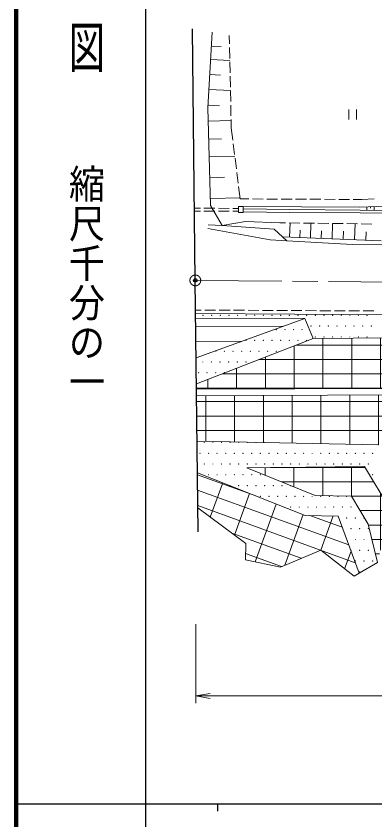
# Model space of a CAD drawing. Units: millimetres, scale not verified. Extents: x 40000 to 680000, y 20000 to 380000.
# Drawn here: x 40000 to 89850, y 202759 to 314587 of the extents above; entities that cross this region are included whole.
import ezdxf
from ezdxf.enums import TextEntityAlignment as Align

# ---------------------------------------------------------------- set-up
doc = ezdxf.new("R2010")
doc.units = ezdxf.units.MM
doc.header["$LTSCALE"] = 1000
doc.header["$PDMODE"] = 32
doc.header["$PDSIZE"] = 500
doc.linetypes.add('CHAIN', pattern=[18.5, 12, -1.5, 3.5, -1.5])
for name, color, linetype, lineweight in [('M-BMK', 2, 'CHAIN', 13), ('M-BMK-OTRS', 5, 'Continuous', 25), ('M-STR-HTXT', 7, 'Continuous', 13), ('M-TTL', 2, 'Continuous', 140), ('M-TTL-BAND', 7, 'Continuous', 25), ('M-WORK', 1, 'Continuous', 13)]:
    doc.layers.add(name, color=color, linetype=linetype, lineweight=lineweight)
doc.layers.add('M-OTRS', color=6, linetype='Continuous')
doc.styles.add('@ＭＳ ゴシック', font='')
doc.styles.get('@ＭＳ ゴシック').set_extended_font_data('@MS Gothic')

# ---------------------------------------------------------------- blocks, each defined once
blk = doc.blocks.new('open_arrow')
at = {"color": 0, "linetype": 'Continuous', "lineweight": -2}
blk.add_lwpolyline([(7.5, 1.25), (0, 0), (7.5, -1.25)], dxfattribs=at)

msp = doc.modelspace()

# ---------------------------------------------------------------- hatches: boundary and pattern name
at = {"layer": 'M-WORK'}
h = msp.add_hatch(dxfattribs=at)
h.set_pattern_fill('USER', color=256, style=0, pattern_type=2)
h.set_pattern_definition([(0, (94632, 262801), (-0, 2000), []), (90, (94632, 262801), (-4000, 0), [])])
h.paths.add_polyline_path([(94632, 262801), (96089, 260971), (97326, 263459), (96900, 266141), (96906, 267351), (96908, 267761), (96910, 268170), (96912, 268579), (96914, 268988), (96919, 269890), (81268, 269733), (65059, 263419), (65067, 262688)])
h = msp.add_hatch(dxfattribs=at)
h.set_pattern_fill('USER', color=256, style=0, pattern_type=2)
h.set_pattern_definition([(0, (90350, 254948), (-0, 2000), []), (90, (90350, 254948), (-4000, 0), [])])
h.paths.add_polyline_path([(90350, 254948), (94401, 261907), (65078, 261734), (65147, 255453)])
h = msp.add_hatch(dxfattribs=at)
h.set_pattern_fill('USER', color=256, style=0, pattern_type=2)
h.set_pattern_definition([(0, (86605, 247785), (-0, 2000), []), (90, (86605, 247785), (-4000, 0), [])])
h.paths.add_polyline_path([(86605, 247785), (88897, 243922), (90202, 238594), (91987, 246000), (88390, 251914), (72060, 251755), (81544, 247892)])
h = msp.add_hatch(dxfattribs=at)
h.set_pattern_fill('USER', color=256, style=0, pattern_type=2)
h.set_pattern_definition([(340, (82333, 240287), (684.04, 1879.39), []), (250, (82333, 240287), (3758.8, -1368.1), [])])
h.paths.add_polyline_path([(82333, 240287), (86951, 236664), (87661, 237090), (84726, 245029), (80171, 245109), (65196, 251048), (65250, 246164), (71908, 241228), (71854, 238955), (76721, 237942)])

# ---------------------------------------------------------------- linework, layer by layer
at = {"layer": 'M-BMK'}
msp.add_line((64900, 277817), (164896, 276989), dxfattribs=at)
msp.add_circle((64900, 277817), 750, dxfattribs=at)
at = {"layer": 'M-BMK-OTRS'}
for p, q in [((64900, 277817), (64512, 312815)), ((65287, 242819), (64900, 277817))]:
    msp.add_line(p, q, dxfattribs=at)
at = {"layer": 'M-OTRS'}
msp.add_point((64900, 277817), dxfattribs=at)
at = {"layer": 'M-STR-HTXT'}
for p, q in [((64958, 230000), (64958, 219000)), ((64958, 220000), (542805, 220000))]:
    msp.add_line(p, q, dxfattribs=at)
at = {"layer": 'M-TTL'}
msp.add_line((40000, 380000), (40000, 20000), dxfattribs=at)
at = {"layer": 'M-TTL-BAND'}
for p, q in [((58000, 370000), (58000, 20000)), ((40000, 205000), (579000, 205000)), ((68000, 205000), (68000, 204000))]:
    msp.add_line(p, q, dxfattribs=at)
at = {"layer": 'M-WORK'}
for p, q in [((67255, 312330), (66656, 301820)), ((69639, 310705), (69613, 311890)), ((67146, 310407), (68470, 310332)), ((69682, 308705), (69650, 310205)), ((67040, 308553), (69689, 308402)), ((69726, 306706), (69693, 308206)), ((66921, 306469), (68410, 306384)), ((69769, 304706), (69737, 306206)), ((66802, 304384), (69780, 304214)), ((69813, 302707), (69780, 304206)), ((66676, 302171), (68257, 302081)), ((69856, 300707), (69823, 302207)), ((66656, 301820), (67015, 288215)), ((86249, 301606), (86249, 300206)), ((87299, 300206), (87299, 301606)), ((66705, 299956), (69871, 300039)), ((69893, 299022), (69867, 300207)), ((70107, 297312), (69893, 299022)), ((66771, 297470), (68546, 297517)), ((70356, 295328), (70170, 296816)), ((66837, 294984), (70388, 295078)), ((70605, 293343), (70419, 294831)), ((66913, 292099), (68973, 292154)), ((70855, 291359), (70668, 292847)), ((71131, 289152), (70917, 290863)), ((66989, 289215), (71110, 289324)), ((72333, 289146), (71131, 289152)), ((74333, 289137), (72833, 289144)), ((76333, 289127), (74833, 289135)), ((78333, 289118), (76833, 289125)), ((80333, 289109), (78833, 289116)), ((82333, 289099), (80833, 289106)), ((84333, 289090), (82833, 289097)), ((86333, 289080), (84833, 289087)), ((88035, 289072), (86833, 289078)), ((89763, 289142), (88035, 289072)), ((65600, 287461), (64793, 287466)), ((65602, 287861), (64796, 287866)), ((67599, 287448), (66100, 287457)), ((67602, 287848), (66102, 287857)), ((67015, 288215), (68623, 285431)), ((69599, 287435), (68099, 287444)), ((69602, 287835), (68102, 287844)), ((70906, 287426), (70099, 287432)), ((70909, 287826), (70102, 287832)), ((70906, 288119), (71553, 288119)), ((70906, 287251), (70906, 288119)), ((71553, 288119), (71553, 287251)), ((71553, 288119), (87735, 288023)), ((71553, 287777), (78038, 287682)), ((78038, 287682), (87824, 287605)), ((87735, 288023), (97446, 288383)), ((87824, 287605), (96606, 287498)), ((88735, 288060), (88752, 287598)), ((89234, 288079), (89243, 287848)), ((89734, 288097), (89753, 287591)), ((71553, 287251), (70906, 287251)), ((71547, 287377), (78033, 287282)), ((78033, 287282), (87820, 287205)), ((87820, 287205), (96605, 287098)), ((68623, 285431), (66680, 285550)), ((68623, 285431), (71873, 286017)), ((75844, 284937), (68623, 285431)), ((71873, 286017), (76624, 285840)), ((76624, 285840), (77439, 285828)), ((77939, 285821), (79439, 285800)), ((77982, 283822), (78058, 285835)), ((79939, 285793), (81439, 285773)), ((80892, 283713), (80970, 285791)), ((81939, 285766), (83439, 285745)), ((83898, 283600), (83979, 285747)), ((83939, 285738), (85438, 285717)), ((85938, 285710), (87438, 285689)), ((87002, 283483), (87086, 285701)), ((87938, 285682), (89438, 285661)), ((66626, 285043), (75311, 283472)), ((77602, 283338), (75844, 284937)), ((79437, 283768), (79476, 284807)), ((82395, 283656), (82435, 284730)), ((85450, 283541), (85492, 284650)), ((88606, 283423), (88649, 284568)), ((75311, 283472), (77602, 283338)), ((77031, 283858), (90729, 283343)), ((86740, 282806), (77602, 283338)), ((91775, 282752), (86740, 282806)), ((64951, 273196), (96982, 273021)), ((64954, 273696), (65720, 273691)), ((66220, 273689), (67720, 273681)), ((68220, 273678), (69720, 273670)), ((70220, 273667), (71720, 273659)), ((72220, 273656), (73720, 273648)), ((74220, 273645), (75720, 273637)), ((76220, 273634), (77720, 273626)), ((78220, 273623), (79720, 273615)), ((80220, 273612), (81720, 273604)), ((82220, 273601), (83720, 273593)), ((84220, 273590), (85720, 273582)), ((86220, 273580), (87720, 273571)), ((88220, 273569), (89720, 273560)), ((80108, 272515), (64958, 272563)), ((65019, 267041), (80108, 272515)), ((80108, 272515), (81268, 269733)), ((77096, 271423), (64970, 271444)), ((81268, 269733), (65059, 263419)), ((81268, 269733), (96919, 269890)), ((71345, 269336), (64993, 269368)), ((65067, 262688), (94632, 262801)), ((94401, 261907), (65078, 261734)), ((65147, 255453), (90350, 254948)), ((72060, 251755), (88390, 251914)), ((81544, 247892), (72060, 251755)), ((88390, 251914), (91987, 246000)), ((65196, 251048), (80171, 245109)), ((86605, 247785), (81544, 247892)), ((88897, 243922), (86605, 247785)), ((71908, 241228), (65250, 246164)), ((80171, 245109), (84726, 245029)), ((84726, 245029), (87661, 237090)), ((90202, 238594), (88897, 243922)), ((71854, 238955), (71908, 241228)), ((82333, 240287), (76721, 237942)), ((86951, 236664), (82333, 240287)), ((76721, 237942), (71854, 238955)), ((87661, 237090), (90202, 238594)), ((87661, 237090), (86951, 236664))]:
    msp.add_line(p, q, dxfattribs=at)
for centre in [(65967, 272964), (67167, 272964), (68367, 272964), (69567, 272964), (70767, 272964), (71967, 272964), (73167, 272964), (74367, 272964), (75567, 272964), (76767, 272964), (77967, 272964), (79167, 272964), (80367, 272964), (81567, 272964), (82767, 272964), (83967, 272964), (85167, 272964), (86367, 272964), (87567, 272964), (88767, 272964), (76144, 270967), (77344, 270967), (78544, 270967), (79744, 270967), (80967, 271464), (82167, 271464), (83367, 271464), (84567, 271464), (85767, 271464), (86967, 271464), (88167, 271464), (89367, 271464), (81567, 269964), (82767, 269964), (83967, 269964), (85167, 269964), (86367, 269964), (87567, 269964), (88767, 269964), (71944, 269467), (73144, 269467), (74344, 269467), (75544, 269467), (76744, 269467), (77944, 269467), (79144, 269467), (80344, 269467), (67744, 267967), (68944, 267967), (70144, 267967), (71344, 267967), (72544, 267967), (73744, 267967), (74944, 267967), (76144, 267967), (65944, 266467), (67144, 266467), (68344, 266467), (69544, 266467), (70744, 266467), (71944, 266467), (65344, 264967), (66544, 264967), (67744, 264967), (68944, 264967), (66134, 255271), (67334, 255271), (68534, 255271), (69734, 255271), (70934, 255271), (72134, 255271), (65534, 253771), (66734, 253771), (67934, 253771), (69134, 253771), (70334, 253771), (71534, 253771), (72734, 253771), (73934, 253771), (75134, 253771), (76334, 253771), (77534, 253771), (78734, 253771), (79934, 253771), (81134, 253771), (82334, 253771), (83534, 253771), (84734, 253771), (85934, 253771), (87134, 253771), (88334, 253771), (89534, 253771), (66134, 252271), (67334, 252271), (68534, 252271), (69734, 252271), (70934, 252271), (72134, 252271), (73334, 252271), (74534, 252271), (75734, 252271), (76934, 252271), (78134, 252271), (79334, 252271), (80534, 252271), (81734, 252271), (82934, 252271), (84134, 252271), (85334, 252271), (86534, 252271), (87734, 252271), (88934, 252271), (66734, 250771), (67934, 250771), (69134, 250771), (70334, 250771), (71534, 250771), (72734, 250771), (73934, 250771), (89534, 250771), (70934, 249271), (72134, 249271), (73334, 249271), (74534, 249271), (75734, 249271), (76934, 249271), (73934, 247771), (75134, 247771), (76334, 247771), (77534, 247771), (78734, 247771), (79934, 247771), (81134, 247771), (82334, 247771), (83534, 247771), (84734, 247771), (85934, 247771), (78134, 246271), (79334, 246271), (80534, 246271), (81734, 246271), (82934, 246271), (84134, 246271), (85334, 246271), (86534, 246271), (85934, 244771), (87134, 244771), (88334, 244771), (86534, 243271), (87734, 243271), (88934, 243271), (87134, 241771), (88334, 241771), (86534, 240271), (87734, 240271), (88934, 240271), (87134, 238771), (88334, 238771), (89534, 238771), (87734, 237271)]:
    msp.add_circle(centre, 22.5, dxfattribs=at)
for centre, start, end in [((73334, 255271), 127.64222, 50.06501), ((74534, 255271), 195.5663, 342.14092), ((69734, 249271), 264.72928, 232.00164), ((78134, 249271), 136.1386, 359.53894), ((85934, 241771), 280.94877, 119.62861)]:
    msp.add_arc(centre, 22.5, start, end, dxfattribs=at)

# ---------------------------------------------------------------- block references
at = {"layer": 'M-STR-HTXT', "xscale": 267, "yscale": 267}
msp.add_blockref('open_arrow', (64958, 220000), dxfattribs=at)

# ---------------------------------------------------------------- texts
at = {"layer": 'M-TTL-BAND', "style": '@ＭＳ ゴシック'}
for s, width, p in [('平  面  図', 1.55, (49777, 306475)), ('縮尺千分の一', 1.1, (49777, 261030))]:
    msp.add_text(s, height=3666, rotation=270, dxfattribs=dict(at, width=width)).set_placement(p, align=Align.MIDDLE_RIGHT)

doc.saveas('drawing.dxf')
